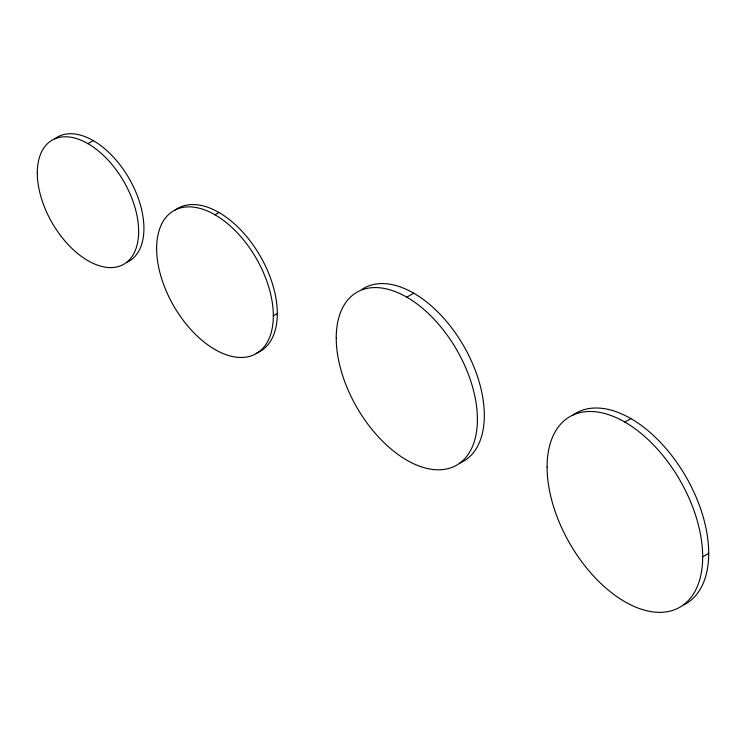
<?xml version="1.0" encoding="UTF-8"?>
<svg xmlns="http://www.w3.org/2000/svg" width="746" height="746" viewBox="0 0 746 746"><rect width="100%" height="100%" fill="white"/><g stroke="black" fill="none" stroke-linecap="round" stroke-linejoin="round"><path stroke-width="1.12" d="M87.972 143.67L93.25 140.621M214.988 214.792L218.97 212.498M273.325 315.847L277.307 313.553M406.812 297.178L413.732 293.187M624.887 422.087L630.902 418.609M702.685 556.833L708.7 553.355M573.105 414.944A110.016 63.522 60 0 1 685.434 475.855A110.016 63.522 60 0 1 683.979 604.764M362.006 289.373A99.824 57.638 60 0 1 464.572 347.496A99.824 57.638 60 0 1 459.788 463.042M174.881 210.279A82.517 47.641 60 0 1 260.708 256.904A82.517 47.641 60 0 1 256.12 353.259M54.728 138.877A71.653 41.375 60 0 1 128.61 177.632A71.653 41.375 60 0 1 127.165 262.172M547.088 467.005A110.016 63.522 60 0 0 663.781 612.168A110.016 63.522 60 0 0 663.781 456.58A110.016 63.522 60 0 0 547.088 467.005M336.232 337.929A99.824 57.638 60 0 0 442.108 469.644A99.824 57.638 60 0 0 442.108 328.473A99.824 57.638 60 0 0 336.232 337.929M156.641 248.474A82.517 47.641 60 0 0 244.156 357.353A82.517 47.641 60 0 0 244.156 240.66A82.517 47.641 60 0 0 156.641 248.474M37.3 172.923A71.653 41.375 60 0 0 113.308 267.478A71.653 41.375 60 0 0 113.308 166.134A71.653 41.375 60 0 0 37.3 172.923"/></g></svg>
